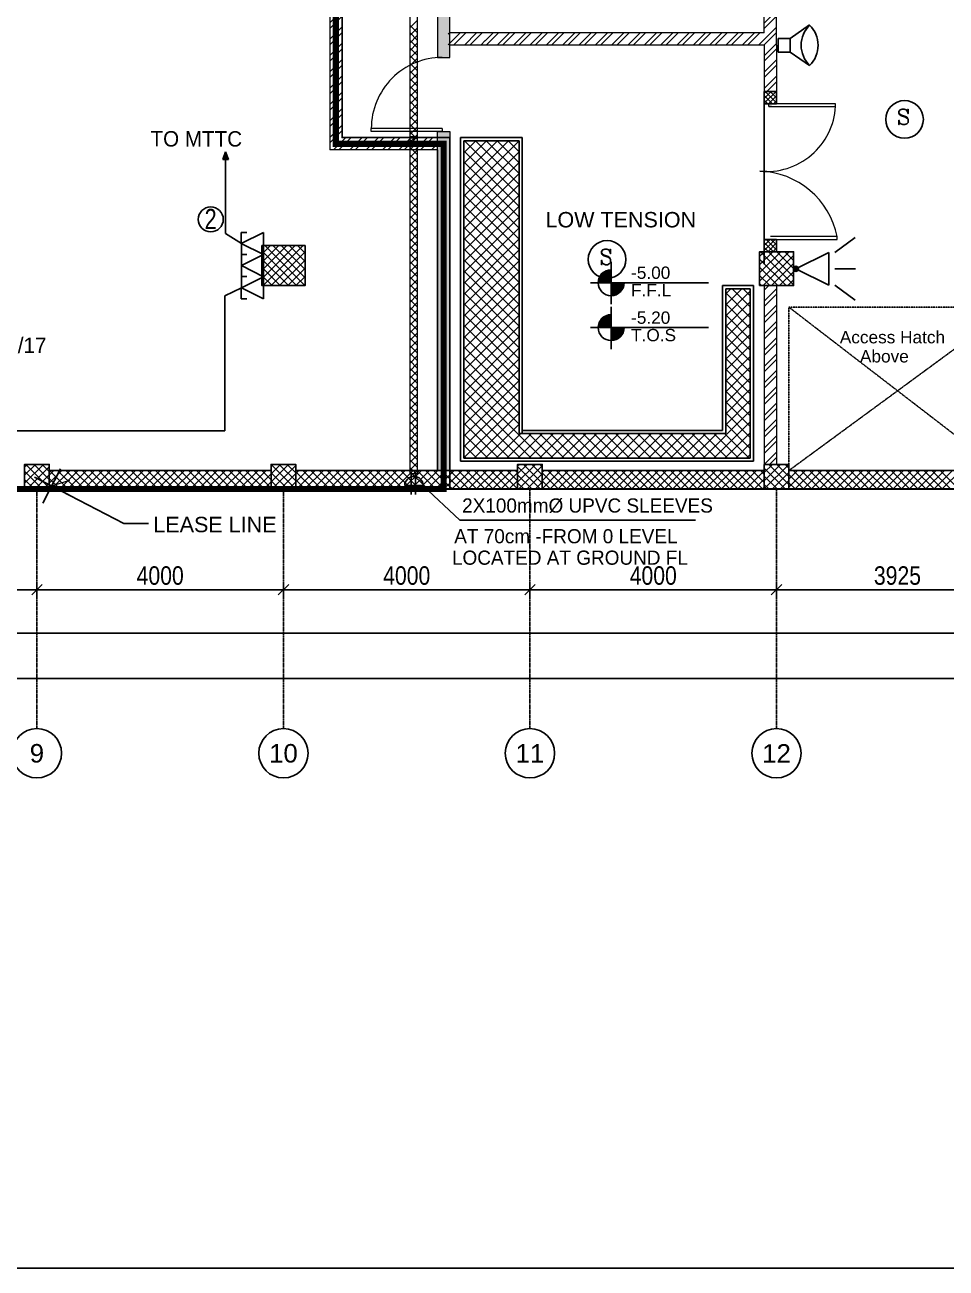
# Model space of a CAD drawing. Header units: inches. Extents: x 1217570 to 1674444, y 326920 to 480291.
# Drawn here: x 1548253 to 1563201, y 326920 to 347090 of the extents above; entities that cross this region are included whole.
import ezdxf
from ezdxf.enums import TextEntityAlignment as Align

# ---------------------------------------------------------------- set-up
doc = ezdxf.new("R2010")
doc.units = ezdxf.units.IN
doc.header["$MEASUREMENT"] = 0
for name, pattern in [('CENTER', [50.8, 31.75, -6.35, 6.35, -6.35]), ('DASHED2', [9.525, 6.35, -3.175]), ('DOT2', [3.175, 0, -3.175]), ('HIDDEN', [9.525, 6.35, -3.175])]:
    doc.linetypes.add(name, pattern=pattern)
for name, color, linetype in [('01- Low voltage', 7, 'Continuous'), ('Axis', 9, 'CENTER'), ('dim-axis', 254, 'Continuous'), ('FA', 31, 'Continuous'), ('FFNEW', 252, 'Continuous'), ('FI-AL', 31, 'Continuous'), ('PAS', 71, 'Continuous'), ('S-COL', 210, 'Continuous'), ('S-WALL', 1, 'Continuous'), ('SHAFT', 7, 'Continuous'), ('TAXT', 3, 'Continuous'), ('TE-TX', 2, 'Continuous'), ('TECIR', 1, 'Continuous'), ('TEL', 211, 'Continuous'), ('TEL-TX', 2, 'Continuous'), ('Telephonw', 23, 'Continuous'), ('TEXT', 181, 'Continuous'), ('TRENCH', 8, 'Continuous'), ('TV', 31, 'Continuous'), ('TV SYSTEM', 4, 'Continuous'), ('wall pod', 7, 'Continuous')]:
    doc.layers.add(name, color=color, linetype=linetype)
for name, color, linetype, lineweight in [('A-Aroom', 3, 'Continuous', 18), ('A-BLOCK', 43, 'Continuous', 13), ('A-DOOR', 10, 'Continuous', 15), ('A-GLASS', 4, 'Continuous', 5), ('A-HATCH CONCRETE', 254, 'Continuous', 5), ('A-LEASING LINE', 7, 'DASHED2', 9), ('wall hatch', 252, 'Continuous', 0)]:
    doc.layers.add(name, color=color, linetype=linetype, lineweight=lineweight)
doc.styles.add('ARIAL', font='ARIALN.TTF')
doc.styles.add('M1', font='multplno.shx', dxfattribs={"height": 0.2})
doc.styles.add('romance', font='romanc.shx')
doc.styles.add('style1', font='arial.ttf')
doc.dimstyles.new('DIM-100', dxfattribs={"dimscale": 150, "dimtxt": 2, "dimasz": 1, "dimexe": 0.75, "dimexo": 1, "dimgap": 0.5, "dimtad": 1, "dimdec": 0, "dimzin": 11, "dimdsep": 46, "dimtxsty": 'ARIAL', "dimblk": 'R', "dimcen": 2.5, "dimdle": 1, "dimclrd": 256, "dimclre": 256, "dimclrt": 256, "dimazin": 0, "dimtfac": 1, "dimtdec": 0, "dimtix": 1, "dimtmove": 2, "dimatfit": 3, "dimldrblk": 'R', "dimtolj": 1, "dimtzin": 3, "dimlwd": -1, "dimlwe": 13, "dimarcsym": 0})
pattern_1 = [(45, (1337614.36, 312749.91), (-132.58252, 132.58252), []), (45, (1337702.74, 312749.91), (-132.58252, 132.58252), [])]
pattern_2 = [(45, (1337614.356, 312749.915), (-39.7747564, 39.7747564), []), (135, (1337614.356, 312749.915), (-39.7747564, -39.7747564), [])]
pattern_3 = [(45, (1337614.36, 312749.915), (-66.29126, 66.29126), []), (135, (1337614.36, 312749.915), (-66.29126, -66.29126), [])]

# ---------------------------------------------------------------- blocks, each defined once
blk = doc.blocks.new('R')
at = {"color": 4, "lineweight": 13}
blk.add_line((-0.707, -0.707), (0.707, 0.707), dxfattribs=at)
for p, q in [((0, -1.05), (0, 1.05)), ((-1.05, 0), (1.05, 0))]:
    blk.add_line(p, q)
blk = doc.blocks.new('*D164')
at = {"layer": 'Defpoints', "color": 0, "transparency": 16777216}
for p in [(1420094, 560045), (1468019, 560121), (1468019, 560045)]:
    blk.add_point(p, dxfattribs=at)
at = {"layer": 'dim-axis', "color": 251, "linetype": 'DOT2', "lineweight": 13, "transparency": 16777216}
for p, q in [((1420094, 560195), (1420094, 560233)), ((1468019, 560195), (1468019, 560233))]:
    blk.add_line(p, q, dxfattribs=at)
at = {"layer": 'dim-axis', "color": 251, "transparency": 16777216}
blk.add_line((1420214, 560121), (1467899, 560121), dxfattribs=at)
at = {"layer": 'dim-axis', "color": 251, "transparency": 16777216, "xscale": 120, "yscale": 120, "zscale": 120, "rotation": 180}
blk.add_blockref('R', (1420094, 560121), dxfattribs=at)
at = {"layer": 'dim-axis', "color": 251, "transparency": 16777216, "xscale": 120, "yscale": 120, "zscale": 120}
blk.add_blockref('R', (1468019, 560121), dxfattribs=at)
at = {"layer": 'dim-axis', "color": 251, "transparency": 16777216, "insert": (1444057, 560349), "char_height": 300, "attachment_point": 5, "style": 'ARIAL'}
blk.add_mtext('\\A1;47925', dxfattribs=at)
blk = doc.blocks.new('*D165')
at = {"layer": 'Defpoints', "color": 0, "transparency": 16777216}
for p in [(1468019, 559385), (1417901, 559309), (1468019, 559309)]:
    blk.add_point(p, dxfattribs=at)
at = {"layer": 'dim-axis', "color": 251, "linetype": 'DOT2', "lineweight": 13, "transparency": 16777216}
for p, q in [((1417901, 559459), (1417901, 559497)), ((1468019, 559459), (1468019, 559497))]:
    blk.add_line(p, q, dxfattribs=at)
at = {"layer": 'dim-axis', "color": 251, "transparency": 16777216}
blk.add_line((1418021, 559385), (1467899, 559385), dxfattribs=at)
at = {"layer": 'dim-axis', "color": 251, "transparency": 16777216, "xscale": 120, "yscale": 120, "zscale": 120, "rotation": 180}
blk.add_blockref('R', (1417901, 559385), dxfattribs=at)
at = {"layer": 'dim-axis', "color": 251, "transparency": 16777216, "xscale": 120, "yscale": 120, "zscale": 120}
blk.add_blockref('R', (1468019, 559385), dxfattribs=at)
at = {"layer": 'dim-axis', "color": 251, "transparency": 16777216, "insert": (1442960, 559613), "char_height": 300, "attachment_point": 5, "style": 'ARIAL'}
blk.add_mtext('\\A1;50118', dxfattribs=at)
blk = doc.blocks.new('*D166')
at = {"layer": 'Defpoints', "color": 0, "transparency": 16777216}
for p in [(1448094, 561773), (1452094, 561773), (1448094, 560825)]:
    blk.add_point(p, dxfattribs=at)
at = {"layer": 'dim-axis', "color": 251, "linetype": 'DOT2', "lineweight": 13, "transparency": 16777216}
for p, q in [((1448094, 561623), (1448094, 560712)), ((1452094, 561623), (1452094, 560712))]:
    blk.add_line(p, q, dxfattribs=at)
at = {"layer": 'dim-axis', "color": 251, "transparency": 16777216}
blk.add_line((1451974, 560825), (1448214, 560825), dxfattribs=at)
at = {"layer": 'dim-axis', "color": 251, "transparency": 16777216, "xscale": 120, "yscale": 120, "zscale": 120, "rotation": 180}
blk.add_blockref('R', (1448094, 560825), dxfattribs=at)
at = {"layer": 'dim-axis', "color": 251, "transparency": 16777216, "xscale": 120, "yscale": 120, "zscale": 120}
blk.add_blockref('R', (1452094, 560825), dxfattribs=at)
at = {"layer": 'dim-axis', "color": 251, "transparency": 16777216, "insert": (1450094, 561053), "char_height": 300, "attachment_point": 5, "style": 'ARIAL'}
blk.add_mtext('\\A1;4000', dxfattribs=at)
blk = doc.blocks.new('*D177')
at = {"layer": 'Defpoints', "color": 0, "transparency": 16777216}
for p in [(1452094, 561773), (1456094, 561773), (1456094, 560825)]:
    blk.add_point(p, dxfattribs=at)
at = {"layer": 'dim-axis', "color": 251, "linetype": 'DOT2', "lineweight": 13, "transparency": 16777216}
for p, q in [((1452094, 561623), (1452094, 560712)), ((1456094, 561623), (1456094, 560712))]:
    blk.add_line(p, q, dxfattribs=at)
at = {"layer": 'dim-axis', "color": 251, "transparency": 16777216}
blk.add_line((1452214, 560825), (1455974, 560825), dxfattribs=at)
at = {"layer": 'dim-axis', "color": 251, "transparency": 16777216, "xscale": 120, "yscale": 120, "zscale": 120, "rotation": 180}
blk.add_blockref('R', (1452094, 560825), dxfattribs=at)
at = {"layer": 'dim-axis', "color": 251, "transparency": 16777216, "xscale": 120, "yscale": 120, "zscale": 120}
blk.add_blockref('R', (1456094, 560825), dxfattribs=at)
at = {"layer": 'dim-axis', "color": 251, "transparency": 16777216, "insert": (1454094, 561053), "char_height": 300, "attachment_point": 5, "style": 'ARIAL'}
blk.add_mtext('\\A1;4000', dxfattribs=at)
blk = doc.blocks.new('*D178')
at = {"layer": 'Defpoints', "color": 0, "transparency": 16777216}
for p in [(1456094, 561773), (1460094, 561773), (1460094, 560825)]:
    blk.add_point(p, dxfattribs=at)
at = {"layer": 'dim-axis', "color": 251, "linetype": 'DOT2', "lineweight": 13, "transparency": 16777216}
for p, q in [((1456094, 561623), (1456094, 560712)), ((1460094, 561623), (1460094, 560712))]:
    blk.add_line(p, q, dxfattribs=at)
at = {"layer": 'dim-axis', "color": 251, "transparency": 16777216}
blk.add_line((1456214, 560825), (1459974, 560825), dxfattribs=at)
at = {"layer": 'dim-axis', "color": 251, "transparency": 16777216, "xscale": 120, "yscale": 120, "zscale": 120, "rotation": 180}
blk.add_blockref('R', (1456094, 560825), dxfattribs=at)
at = {"layer": 'dim-axis', "color": 251, "transparency": 16777216, "xscale": 120, "yscale": 120, "zscale": 120}
blk.add_blockref('R', (1460094, 560825), dxfattribs=at)
at = {"layer": 'dim-axis', "color": 251, "transparency": 16777216, "insert": (1458094, 561053), "char_height": 300, "attachment_point": 5, "style": 'ARIAL'}
blk.add_mtext('\\A1;4000', dxfattribs=at)
blk = doc.blocks.new('*D179')
at = {"layer": 'Defpoints', "color": 0, "transparency": 16777216}
for p in [(1460094, 561773), (1464094, 561773), (1464094, 560825)]:
    blk.add_point(p, dxfattribs=at)
at = {"layer": 'dim-axis', "color": 251, "linetype": 'DOT2', "lineweight": 13, "transparency": 16777216}
for p, q in [((1460094, 561623), (1460094, 560712)), ((1464094, 561623), (1464094, 560712))]:
    blk.add_line(p, q, dxfattribs=at)
at = {"layer": 'dim-axis', "color": 251, "transparency": 16777216}
blk.add_line((1460214, 560825), (1463974, 560825), dxfattribs=at)
at = {"layer": 'dim-axis', "color": 251, "transparency": 16777216, "xscale": 120, "yscale": 120, "zscale": 120, "rotation": 180}
blk.add_blockref('R', (1460094, 560825), dxfattribs=at)
at = {"layer": 'dim-axis', "color": 251, "transparency": 16777216, "xscale": 120, "yscale": 120, "zscale": 120}
blk.add_blockref('R', (1464094, 560825), dxfattribs=at)
at = {"layer": 'dim-axis', "color": 251, "transparency": 16777216, "insert": (1462094, 561053), "char_height": 300, "attachment_point": 5, "style": 'ARIAL'}
blk.add_mtext('\\A1;4000', dxfattribs=at)
blk = doc.blocks.new('*D180')
at = {"layer": 'Defpoints', "color": 0, "transparency": 16777216}
for p in [(1468019, 562459), (1464094, 561773), (1468019, 560825)]:
    blk.add_point(p, dxfattribs=at)
at = {"layer": 'dim-axis', "color": 251, "linetype": 'DOT2', "lineweight": 13, "transparency": 16777216}
for p, q in [((1468019, 562309), (1468019, 560712)), ((1464094, 561623), (1464094, 560712))]:
    blk.add_line(p, q, dxfattribs=at)
at = {"layer": 'dim-axis', "color": 251, "transparency": 16777216}
blk.add_line((1464214, 560825), (1467899, 560825), dxfattribs=at)
at = {"layer": 'dim-axis', "color": 251, "transparency": 16777216, "xscale": 120, "yscale": 120, "zscale": 120, "rotation": 180}
blk.add_blockref('R', (1464094, 560825), dxfattribs=at)
at = {"layer": 'dim-axis', "color": 251, "transparency": 16777216, "xscale": 120, "yscale": 120, "zscale": 120}
blk.add_blockref('R', (1468019, 560825), dxfattribs=at)
at = {"layer": 'dim-axis', "color": 251, "transparency": 16777216, "insert": (1466056, 561053), "char_height": 300, "attachment_point": 5, "style": 'ARIAL'}
blk.add_mtext('\\A1;3925', dxfattribs=at)
blk = doc.blocks.new('SDGTFHHD')
at = {"layer": 'A-HATCH CONCRETE'}
h = blk.add_hatch(dxfattribs=at)
h.set_pattern_fill('ANSI37,_O', color=254, scale=450)
h.set_pattern_definition(pattern_2)
h.paths.add_polyline_path([(1391007, 727687), (1390807, 727687), (1390807, 727487), (1391007, 727487)])
h = blk.add_hatch(dxfattribs=at)
h.set_pattern_fill('ANSI37,_O', color=254, scale=450)
h.set_pattern_definition(pattern_2)
h.paths.add_polyline_path([(1391007, 725287), (1390807, 725287), (1390807, 725087), (1391007, 725087)])
h = blk.add_hatch(dxfattribs=at)
h.set_pattern_fill('ANSI37', color=254, scale=750)
h.set_pattern_definition(pattern_3)
h.paths.add_polyline_path([(1390733, 724537), (1391283, 724537), (1391283, 725087), (1390733, 725087)])
h = blk.add_hatch(dxfattribs=at)
h.set_pattern_fill('ANSI37', color=254, scale=750)
h.set_pattern_definition([(45, (1337613.73, 312749.915), (-66.29126, 66.29126), []), (135, (1337613.73, 312749.915), (-66.29126, -66.29126), [])])
h.paths.add_polyline_path([(1386807, 721237), (1387207, 721237), (1387207, 721637), (1386807, 721637)])
h = blk.add_hatch(dxfattribs=at)
h.set_pattern_fill('ANSI37', color=254, scale=750)
h.set_pattern_definition(pattern_3)
h.paths.add_polyline_path([(1390808, 721237), (1391208, 721237), (1391208, 721637), (1390808, 721637)])
at = {"layer": 'TEXT', "ltscale": 0.5}
h = blk.add_hatch(dxfattribs=at)
h.set_pattern_fill('ANSI31', color=254, scale=0.8)
h.set_pattern_definition([(45, (306331.02672, 135009.3709), (-0.070710678119, 0.070710678119), [])])
h.paths.add_polyline_path([(1388323, 724793, 0.414214), (1388113, 724583), (1388323, 724583)])
h.paths.add_polyline_path([(1388533, 724583), (1388323, 724583), (1388323, 724373, 0.414214)])
h = blk.add_hatch(dxfattribs=at)
h.set_pattern_fill('ANSI31', color=254, scale=0.8)
h.set_pattern_definition([(45, (306331.02672, 134280.9709), (-0.070710678119, 0.070710678119), [])])
h.paths.add_polyline_path([(1388323, 724065, 0.414214), (1388113, 723855), (1388323, 723855)])
h.paths.add_polyline_path([(1388533, 723855), (1388323, 723855), (1388323, 723645, 0.414214)])
at = {"layer": 'TRENCH'}
h = blk.add_hatch(dxfattribs=at)
h.set_pattern_fill('ANSI37', color=254, scale=1000)
h.set_pattern_definition([(45, (827864.47, 316834.77), (-88.388348, 88.388348), []), (135, (827864.47, 316834.77), (-88.388348, -88.388348), [])])
h.paths.add_polyline_path([(1390582, 724487), (1390582, 721737), (1385932, 721737), (1385932, 726887), (1386832, 726887), (1386832, 722137), (1390182, 722137), (1390182, 724487)])
at = {"layer": 'wall hatch', "ltscale": 500}
h = blk.add_hatch(dxfattribs=at)
h.set_pattern_fill('ANSI35', color=254, scale=500)
h.set_pattern_definition([(45, (1389662.71, 739214.03), (-88.3883, 88.3883), []), (45, (1389751.1, 739214.03), (-88.3883, 88.3883), [156.25, -31.25, 0, -31.25])])
edge = h.paths.add_edge_path(flags=17)
edge.add_line((1391295, 749705), (1391097, 749734))
edge.add_line((1391097, 749734), (1389985, 741945))
edge.add_line((1389985, 741945), (1390199, 741915))
edge.add_line((1390199, 741915), (1391295, 749705))
edge.add_line((1391295, 749705), (1391097, 749734))
h.paths.add_polyline_path([(1391295, 749705), (1391097, 749734), (1389985, 741945), (1390199, 741915)], flags=17)
h.paths.add_polyline_path([(1389471, 738396), (1389499, 738594), (1385507, 739164), (1385507, 739003), (1385507, 738966), (1385507, 728237), (1385707, 728237), (1385707, 738933)])
h.paths.add_polyline_path([(1389789, 739210), (1389591, 739238), (1389555, 738990), (1389753, 738962)])
h.paths.add_polyline_path([(1385507, 726937), (1385707, 726940), (1385707, 727037), (1385507, 727037)])
h = blk.add_hatch(dxfattribs=at)
h.set_pattern_fill('ANSI32', color=254, scale=500)
h.set_pattern_definition(pattern_1)
edge = h.paths.add_edge_path()
edge.add_line((1391007, 728937), (1390807, 728937))
edge.add_line((1390807, 728937), (1390807, 728637))
edge.add_line((1390807, 728637), (1386283, 728637))
edge.add_arc((1385908, 728581), 379, -22.3179, 8.5397, ccw=False)
edge.add_line((1386259, 728437), (1390807, 728437))
edge.add_line((1390807, 728437), (1390807, 727687))
edge.add_line((1390807, 727687), (1391007, 727687))
edge.add_line((1391007, 727687), (1391007, 728937))
h = blk.add_hatch(dxfattribs=at)
h.set_pattern_fill('ANSI32', color=254, scale=500)
h.set_pattern_definition(pattern_1)
h.paths.add_polyline_path([(1386283, 728637), (1385682, 728637), (1385682, 728437), (1386259, 728437, 0.135461)])
h = blk.add_hatch(dxfattribs=at)
h.set_pattern_fill('ANSI32', color=254, scale=500)
h.set_pattern_definition(pattern_1)
h.paths.add_polyline_path([(1390807, 721637), (1391007, 721629), (1391007, 724529), (1390807, 724537)])
at = {"color": 254, "linetype": 'Continuous', "ltscale": 100}
blk.add_lwpolyline([(1385707, 721237), (1385707, 726940), (1385507, 726937), (1383958, 726937), (1383958, 732937), (1380097, 732937), (1380097, 739738), (1381100, 739591), (1381134, 739788), (1381678, 743600), (1382721, 750905), (1382763, 751202), (1347098, 756262), (1346331, 744553), (1368108, 741445), (1368106, 734887), (1367208, 734887), (1367208, 734687), (1367208, 731437), (1359158, 731437), (1359158, 731237), (1359158, 721237), (1385707, 721237)], dxfattribs=at)
at = {"layer": 'A-BLOCK', "color": 254, "ltscale": 100}
for p, q in [((1383958, 732437), (1383958, 726937)), ((1390807, 728637), (1390807, 729137)), ((1391007, 728437), (1391007, 729137)), ((1390807, 728637), (1385707, 728637)), ((1390807, 728437), (1385707, 728437)), ((1390807, 728437), (1390807, 727487)), ((1391007, 728437), (1391007, 727487)), ((1391007, 727487), (1390807, 727487)), ((1385507, 726937), (1383958, 726937)), ((1385707, 727037), (1385707, 721537)), ((1390807, 724537), (1390807, 721637)), ((1391007, 724537), (1391007, 721637))]:
    blk.add_line(p, q, dxfattribs=at)
for points in [[(1385507, 739164), (1385507, 728237), (1385707, 728237), (1385707, 738933), (1389472, 738396)], [(1385507, 726937), (1385507, 727037), (1385707, 727037), (1385707, 721537)]]:
    blk.add_lwpolyline(points, dxfattribs=at)
at = {"layer": 'A-DOOR', "color": 254}
for p, q in [((1390883, 727443), (1390883, 727487)), ((1384432, 727037), (1384432, 727087)), ((1385582, 727087), (1384432, 727087)), ((1385582, 727037), (1384432, 727037)), ((1385582, 727087), (1385582, 727037))]:
    blk.add_line(p, q, dxfattribs=at)
for points in [[(1390927, 727443), (1390883, 727443), (1391965, 727443), (1391965, 727487), (1390883, 727487)], [(1390952, 725287), (1390908, 725287), (1391990, 725287), (1391990, 725331), (1390908, 725331)]]:
    blk.add_lwpolyline(points, dxfattribs=at)
for centre, radius, start, end in [((1385582, 727087), 1150, 89.9978, 180), ((1390845, 727511), 1123, 264.3201, 356.5355), ((1390696, 725075), 1319, 11.1853, 88.3625)]:
    blk.add_arc(centre, radius, start, end, dxfattribs=at)
at = {"layer": 'A-HATCH CONCRETE', "color": 254, "linetype": 'Continuous'}
for p, q in [((1385707, 721467), (1385777, 721537)), ((1385707, 721335), (1385909, 721537)), ((1386007, 721237), (1385707, 721537)), ((1385742, 721237), (1386042, 721537)), ((1386139, 721237), (1385839, 721537)), ((1385875, 721237), (1386175, 721537)), ((1386272, 721237), (1385972, 721537)), ((1386007, 721237), (1386307, 721537)), ((1386404, 721237), (1386104, 721537)), ((1386140, 721237), (1386440, 721537)), ((1386537, 721237), (1386237, 721537)), ((1386272, 721237), (1386572, 721537)), ((1386670, 721237), (1386370, 721537)), ((1386405, 721237), (1386705, 721537)), ((1386802, 721237), (1386502, 721537)), ((1386538, 721237), (1386808, 721507)), ((1386808, 721364), (1386635, 721537)), ((1386808, 721496), (1386767, 721537)), ((1387208, 721509), (1387235, 721537)), ((1387208, 721377), (1387368, 721537)), ((1387208, 721244), (1387500, 721537)), ((1387465, 721237), (1387208, 721494)), ((1387598, 721237), (1387298, 721537)), ((1387333, 721237), (1387633, 721537)), ((1387730, 721237), (1387430, 721537)), ((1387466, 721237), (1387766, 721537)), ((1387863, 721237), (1387563, 721537)), ((1387598, 721237), (1387898, 721537)), ((1387995, 721237), (1387695, 721537)), ((1387731, 721237), (1388031, 721537)), ((1388128, 721237), (1387828, 721537)), ((1387863, 721237), (1388163, 721537)), ((1388261, 721237), (1387961, 721537)), ((1387996, 721237), (1388296, 721537)), ((1388393, 721237), (1388093, 721537)), ((1388129, 721237), (1388429, 721537)), ((1388526, 721237), (1388226, 721537)), ((1388261, 721237), (1388561, 721537)), ((1388658, 721237), (1388358, 721537)), ((1388394, 721237), (1388694, 721537)), ((1388791, 721237), (1388491, 721537)), ((1388526, 721237), (1388826, 721537)), ((1388924, 721237), (1388624, 721537)), ((1388659, 721237), (1388959, 721537)), ((1389056, 721237), (1388756, 721537)), ((1388791, 721237), (1389091, 721537)), ((1389189, 721237), (1388889, 721537)), ((1388924, 721237), (1389224, 721537)), ((1389321, 721237), (1389021, 721537)), ((1389057, 721237), (1389357, 721537)), ((1389454, 721237), (1389154, 721537)), ((1389189, 721237), (1389489, 721537)), ((1389586, 721237), (1389286, 721537)), ((1389322, 721237), (1389622, 721537)), ((1389719, 721237), (1389419, 721537)), ((1389454, 721237), (1389754, 721537)), ((1389852, 721237), (1389552, 721537)), ((1389587, 721237), (1389887, 721537)), ((1389984, 721237), (1389684, 721537)), ((1389720, 721237), (1390020, 721537)), ((1390117, 721237), (1389817, 721537)), ((1389852, 721237), (1390152, 721537)), ((1390249, 721237), (1389949, 721537)), ((1389985, 721237), (1390285, 721537)), ((1390382, 721237), (1390082, 721537)), ((1390117, 721237), (1390417, 721537)), ((1390515, 721237), (1390215, 721537)), ((1390250, 721237), (1390550, 721537)), ((1390647, 721237), (1390347, 721537)), ((1390382, 721237), (1390682, 721537)), ((1390780, 721237), (1390480, 721537)), ((1390515, 721237), (1390808, 721530)), ((1390808, 721341), (1390612, 721537)), ((1390808, 721474), (1390745, 721537)), ((1391208, 721532), (1391213, 721537)), ((1391208, 721399), (1391345, 721537)), ((1391208, 721267), (1391478, 721537)), ((1391575, 721237), (1391275, 721537)), ((1391311, 721237), (1391611, 721537)), ((1391708, 721237), (1391408, 721537)), ((1391443, 721237), (1391743, 721537)), ((1391840, 721237), (1391540, 721537)), ((1391576, 721237), (1391876, 721537)), ((1391973, 721237), (1391673, 721537)), ((1391708, 721237), (1392008, 721537)), ((1392106, 721237), (1391806, 721537)), ((1391841, 721237), (1392141, 721537)), ((1392238, 721237), (1391938, 721537)), ((1391973, 721237), (1392273, 721537)), ((1392371, 721237), (1392071, 721537)), ((1392106, 721237), (1392406, 721537)), ((1392503, 721237), (1392203, 721537)), ((1392239, 721237), (1392539, 721537)), ((1392636, 721237), (1392336, 721537)), ((1392371, 721237), (1392671, 721537)), ((1392768, 721237), (1392468, 721537)), ((1392504, 721237), (1392804, 721537)), ((1392901, 721237), (1392601, 721537)), ((1392636, 721237), (1392936, 721537)), ((1393034, 721237), (1392734, 721537)), ((1392769, 721237), (1393069, 721537)), ((1393166, 721237), (1392866, 721537)), ((1392902, 721237), (1393202, 721537)), ((1393299, 721237), (1392999, 721537)), ((1393034, 721237), (1393334, 721537)), ((1393431, 721237), (1393131, 721537)), ((1393167, 721237), (1393467, 721537)), ((1393564, 721237), (1393264, 721537)), ((1393299, 721237), (1393599, 721537)), ((1393696, 721237), (1393396, 721537)), ((1393432, 721237), (1393732, 721537)), ((1393829, 721237), (1393529, 721537)), ((1393564, 721237), (1393864, 721537)), ((1393962, 721237), (1393662, 721537)), ((1393697, 721237), (1393997, 721537)), ((1385874, 721237), (1385707, 721404)), ((1386670, 721237), (1386808, 721375)), ((1387333, 721237), (1387208, 721362)), ((1390648, 721237), (1390808, 721397)), ((1391443, 721237), (1391208, 721472)), ((1391310, 721237), (1391208, 721339)), ((1385742, 721237), (1385707, 721271)), ((1386803, 721237), (1386808, 721242)), ((1390780, 721237), (1390808, 721265))]:
    blk.add_line(p, q, dxfattribs=at)
at = {"layer": 'S-COL', "color": 254}
for points in [[(1391007, 727687), (1390807, 727687), (1390807, 727487), (1391007, 727487)], [(1391007, 725287), (1390807, 725287), (1390807, 725087), (1391007, 725087)]]:
    blk.add_lwpolyline(points, close=True, dxfattribs=at)
at = {"layer": 'S-COL', "color": 254, "linetype": 'ByBlock'}
for points in [[(1390733, 724537), (1391283, 724537), (1391283, 725087), (1390733, 725087)], [(1386807, 721237), (1387207, 721237), (1387207, 721637), (1386807, 721637)], [(1390808, 721237), (1391208, 721237), (1391208, 721637), (1390808, 721637)]]:
    blk.add_lwpolyline(points, close=True, dxfattribs=at)
at = {"layer": 'S-WALL', "color": 254}
for points in [[(1347098, 756262), (1347098, 756262), (1344803, 721237), (1394933, 721237), (1396724, 749180), (1382759, 751173)], [(1391208, 721537), (1394651, 721537), (1394844, 724537)], [(1385707, 721537), (1386808, 721537)], [(1387208, 721537), (1390808, 721537)]]:
    blk.add_lwpolyline(points, dxfattribs=at)
at = {"layer": 'SHAFT', "color": 254, "linetype": 'HIDDEN', "ltscale": 0.5}
for p, q in [((1394821, 724187), (1391208, 721537)), ((1391208, 724187), (1394651, 721537))]:
    blk.add_line(p, q, dxfattribs=at)
blk.add_lwpolyline([(1394821, 724187), (1394651, 721537), (1391208, 721537), (1391208, 724187)], close=True, dxfattribs=at)
at = {"layer": 'TEXT', "color": 254, "ltscale": 0.5}
for p, q in [((1388323, 724920), (1388323, 724233)), ((1387989, 724583), (1389906, 724583)), ((1388323, 724192), (1388323, 723504)), ((1387989, 723855), (1389906, 723855))]:
    blk.add_line(p, q, dxfattribs=at)
for centre in [(1388323, 724583), (1388323, 723855)]:
    blk.add_arc(centre, 210, 90, 0, dxfattribs=at)
at = {"layer": 'TRENCH', "color": 254}
for p, q in [((1390807, 727487), (1390807, 724885)), ((1385882, 721687), (1385882, 726937)), ((1386882, 726937), (1385882, 726937)), ((1386882, 722137), (1386882, 726937)), ((1385932, 721737), (1385932, 726887)), ((1385932, 721737), (1385932, 726887)), ((1386832, 726887), (1385932, 726887)), ((1386832, 722137), (1386832, 726887)), ((1390132, 724537), (1390132, 722187)), ((1390632, 724537), (1390132, 724537)), ((1390632, 724537), (1390632, 721687)), ((1390182, 724487), (1390182, 722137)), ((1390582, 724487), (1390182, 724487)), ((1390582, 724487), (1390582, 721737)), ((1390182, 722137), (1386832, 722137)), ((1390182, 722137), (1386832, 722137)), ((1390132, 722187), (1386882, 722187)), ((1390132, 722187), (1386882, 722187)), ((1390582, 721737), (1385932, 721737)), ((1390582, 721737), (1385932, 721737)), ((1390632, 721687), (1385882, 721687)), ((1390632, 721687), (1385882, 721687))]:
    blk.add_line(p, q, dxfattribs=at)
at = {"layer": 'TRENCH', "color": 254, "ltscale": 100}
for p, q in [((1385882, 721687), (1385882, 726937)), ((1385882, 726937), (1386882, 726937)), ((1386882, 722187), (1386882, 726937)), ((1385932, 726887), (1386832, 726887)), ((1386832, 722137), (1386832, 726887))]:
    blk.add_line(p, q, dxfattribs=at)
at = {"layer": 'TAXT', "color": 254, "ltscale": 100, "style": 'style1'}
for s, p in [('Access Hatch', (1392034, 723600)), ('Above', (1392361, 723290))]:
    blk.add_text(s, height=200, dxfattribs=at).set_placement(p)
at = {"layer": 'TEXT', "color": 254, "ltscale": 0.5, "style": 'style1'}
for s, p in [('-5.00', (1388647, 724646)), ('F.F.L', (1388647, 724363)), ('-5.20', (1388647, 723917)), ('T.O.S', (1388647, 723634))]:
    blk.add_text(s, height=200, dxfattribs=at).set_placement(p)
at = {"layer": 'TEXT', "color": 254, "ltscale": 0.5, "insert": (1387258, 725731), "char_height": 250, "width": 4139.91, "attachment_point": 1, "style": 'style1'}
blk.add_mtext('LOW TENSION ', dxfattribs=at)
blk = doc.blocks.new('SEDRGFE')
at = {"layer": 'A-HATCH CONCRETE'}
h = blk.add_hatch(dxfattribs=at)
h.set_pattern_fill('ANSI37', color=250, scale=750)
h.set_pattern_definition([(45, (1341716.94, 266100.535), (-66.29126, 66.29126), []), (135, (1341716.94, 266100.535), (-66.29126, -66.29126), [])])
h.paths.add_polyline_path([(1386760, 678538), (1386760, 677888), (1387460, 677888), (1387460, 678538)])
h = blk.add_hatch(dxfattribs=at)
h.set_pattern_fill('ANSI37', color=250, scale=750)
h.set_pattern_definition([(45, (1341716.31, 266100.535), (-66.29126, 66.29126), []), (135, (1341716.31, 266100.535), (-66.29126, -66.29126), [])])
h.paths.add_polyline_path([(1382910, 674588), (1383310, 674588), (1383310, 674988), (1382910, 674988)])
h = blk.add_hatch(dxfattribs=at)
h.set_pattern_fill('ANSI37', color=250, scale=750)
h.set_pattern_definition([(45, (1341716.31, 266100.535), (-66.29126, 66.29126), []), (135, (1341716.31, 266100.535), (-66.29126, -66.29126), [])])
h.paths.add_polyline_path([(1386910, 674588), (1387310, 674588), (1387310, 674988), (1386910, 674988)])
at = {"layer": 'wall hatch', "ltscale": 500}
h = blk.add_hatch(dxfattribs=at)
h.set_pattern_fill('ANSI35', color=250, scale=500)
h.set_pattern_definition([(45, (1393765.3, 692564.65), (-88.38835, 88.38835), []), (45, (1393853.68, 692564.65), (-88.38835, 88.38835), [156.25, -31.25, 0, -31.25])])
edge = h.paths.add_edge_path(flags=17)
edge.add_line((1395397, 703056), (1395199, 703084))
edge.add_line((1395199, 703084), (1394088, 695296))
edge.add_line((1394088, 695296), (1394301, 695265))
edge.add_line((1394301, 695265), (1395397, 703056))
edge.add_line((1395397, 703056), (1395199, 703084))
h.paths.add_polyline_path([(1395397, 703056), (1395199, 703084), (1394088, 695296), (1394301, 695265)], flags=17)
h.paths.add_polyline_path([(1389810, 680290), (1389610, 680288), (1389610, 674888), (1389810, 674888)])
h = blk.add_hatch(dxfattribs=at)
h.set_pattern_fill('ANSI32', color=250, scale=500)
h.set_pattern_definition([(45, (1341716.94, 266100.54), (-132.58252, 132.58252), []), (45, (1341805.33, 266100.54), (-132.58252, 132.58252), [])])
h.paths.add_polyline_path([(1388060, 681938), (1387860, 681938), (1387860, 680088), (1389610, 680089), (1389610, 680289), (1388060, 680288)])
h.paths.add_polyline_path([(1388060, 683430), (1387860, 683430), (1387860, 681938), (1388060, 681938)])
h.paths.add_polyline_path([(1388060, 685788), (1387860, 685788), (1387860, 683430), (1388060, 683430)])
at = {"color": 250, "linetype": 'Continuous', "ltscale": 100}
blk.add_lwpolyline([(1389810, 674588), (1389810, 680290), (1389610, 680288), (1388060, 680288), (1388060, 686288), (1384200, 686288), (1384200, 693089), (1385203, 692942), (1385236, 693139), (1385780, 696950), (1386823, 704256), (1386865, 704553), (1351200, 709613), (1350434, 697904), (1372211, 694796), (1372209, 688237), (1371310, 688237), (1371310, 688038), (1371310, 684788), (1363260, 684788), (1363260, 684588), (1363260, 674588), (1389810, 674588)], dxfattribs=at)
at = {"layer": 'A-BLOCK', "color": 250, "ltscale": 100}
for p, q in [((1387860, 685788), (1387860, 680088)), ((1388060, 685788), (1388060, 680288)), ((1389610, 680288), (1388060, 680288)), ((1389810, 680290), (1389810, 674888)), ((1389610, 680088), (1387860, 680088)), ((1389610, 680088), (1389610, 674888))]:
    blk.add_line(p, q, dxfattribs=at)
for points in [[(1389610, 674888), (1389610, 680288)], [(1389810, 680290), (1389810, 674888)]]:
    blk.add_lwpolyline(points, dxfattribs=at)
at = {"layer": 'A-HATCH CONCRETE', "color": 250, "linetype": 'Continuous'}
for p, q in [((1383310, 674815), (1383383, 674888)), ((1383310, 674682), (1383516, 674888)), ((1383480, 674588), (1383310, 674757)), ((1383613, 674588), (1383313, 674888)), ((1383348, 674588), (1383648, 674888)), ((1383745, 674588), (1383445, 674888)), ((1383481, 674588), (1383781, 674888)), ((1383878, 674588), (1383578, 674888)), ((1383613, 674588), (1383913, 674888)), ((1384010, 674588), (1383710, 674888)), ((1383746, 674588), (1384046, 674888)), ((1384143, 674588), (1383843, 674888)), ((1383878, 674588), (1384178, 674888)), ((1384276, 674588), (1383976, 674888)), ((1384011, 674588), (1384311, 674888)), ((1384408, 674588), (1384108, 674888)), ((1384144, 674588), (1384444, 674888)), ((1384541, 674588), (1384241, 674888)), ((1384276, 674588), (1384576, 674888)), ((1384673, 674588), (1384373, 674888)), ((1384409, 674588), (1384709, 674888)), ((1384806, 674588), (1384506, 674888)), ((1384541, 674588), (1384841, 674888)), ((1384939, 674588), (1384639, 674888)), ((1384674, 674588), (1384974, 674888)), ((1385071, 674588), (1384771, 674888)), ((1384807, 674588), (1385107, 674888)), ((1385204, 674588), (1384904, 674888)), ((1384939, 674588), (1385239, 674888)), ((1385336, 674588), (1385036, 674888)), ((1385072, 674588), (1385372, 674888)), ((1385469, 674588), (1385169, 674888)), ((1385204, 674588), (1385504, 674888)), ((1385601, 674588), (1385301, 674888)), ((1385337, 674588), (1385637, 674888)), ((1385734, 674588), (1385434, 674888)), ((1385469, 674588), (1385769, 674888)), ((1385867, 674588), (1385567, 674888)), ((1385602, 674588), (1385902, 674888)), ((1385999, 674588), (1385699, 674888)), ((1385735, 674588), (1386035, 674888)), ((1386132, 674588), (1385832, 674888)), ((1385867, 674588), (1386167, 674888)), ((1386264, 674588), (1385964, 674888)), ((1386000, 674588), (1386300, 674888)), ((1386397, 674588), (1386097, 674888)), ((1386132, 674588), (1386432, 674888)), ((1386530, 674588), (1386230, 674888)), ((1386265, 674588), (1386565, 674888)), ((1386662, 674588), (1386362, 674888)), ((1386398, 674588), (1386698, 674888)), ((1386795, 674588), (1386495, 674888)), ((1386530, 674588), (1386830, 674888)), ((1386910, 674604), (1386627, 674888)), ((1386663, 674588), (1386910, 674835)), ((1386910, 674737), (1386760, 674888)), ((1386795, 674588), (1386910, 674703)), ((1386910, 674870), (1386892, 674888)), ((1387310, 674838), (1387360, 674888)), ((1387310, 674705), (1387493, 674888)), ((1387590, 674588), (1387310, 674867)), ((1387458, 674588), (1387310, 674735)), ((1387326, 674588), (1387626, 674888)), ((1387723, 674588), (1387423, 674888)), ((1387458, 674588), (1387758, 674888)), ((1387855, 674588), (1387555, 674888)), ((1387591, 674588), (1387891, 674888)), ((1387988, 674588), (1387688, 674888)), ((1387723, 674588), (1388023, 674888)), ((1388121, 674588), (1387821, 674888)), ((1387856, 674588), (1388156, 674888)), ((1388253, 674588), (1387953, 674888)), ((1387989, 674588), (1388289, 674888)), ((1388386, 674588), (1388086, 674888)), ((1388121, 674588), (1388421, 674888)), ((1388518, 674588), (1388218, 674888)), ((1388254, 674588), (1388554, 674888)), ((1388651, 674588), (1388351, 674888)), ((1388386, 674588), (1388686, 674888)), ((1388783, 674588), (1388483, 674888)), ((1388519, 674588), (1388819, 674888)), ((1388916, 674588), (1388616, 674888)), ((1388651, 674588), (1388951, 674888)), ((1389049, 674588), (1388749, 674888)), ((1388784, 674588), (1389084, 674888)), ((1389181, 674588), (1388881, 674888)), ((1388917, 674588), (1389217, 674888)), ((1389314, 674588), (1389014, 674888)), ((1389049, 674588), (1389349, 674888)), ((1389446, 674588), (1389146, 674888)), ((1389182, 674588), (1389482, 674888)), ((1389579, 674588), (1389279, 674888)), ((1389314, 674588), (1389614, 674888)), ((1389712, 674588), (1389412, 674888)), ((1389447, 674588), (1389747, 674888)), ((1389810, 674622), (1389544, 674888)), ((1389580, 674588), (1389810, 674818)), ((1389810, 674754), (1389677, 674888)), ((1389810, 674887), (1389809, 674888)), ((1383348, 674588), (1383310, 674625)), ((1387325, 674588), (1387310, 674602)), ((1389712, 674588), (1389810, 674685))]:
    blk.add_line(p, q, dxfattribs=at)
at = {"layer": 'S-COL', "color": 250}
for points in [[(1386760, 678538), (1386760, 677888), (1387460, 677888), (1387460, 678538)], [(1382910, 674588), (1383310, 674588), (1383310, 674988), (1382910, 674988)], [(1386910, 674588), (1387310, 674588), (1387310, 674988), (1386910, 674988)]]:
    blk.add_lwpolyline(points, close=True, dxfattribs=at)
at = {"layer": 'S-WALL', "color": 250}
for points in [[(1383310, 674888), (1386910, 674888)], [(1387310, 674888), (1389810, 674888)], [(1363260, 674588), (1389810, 674588)]]:
    blk.add_lwpolyline(points, dxfattribs=at)
blk = doc.blocks.new('A$C7D3F12E1')
at = {"layer": 'TV', "color": 2, "style": 'M1'}
blk.add_text('TO SWITCHER-G-16/17', height=250, dxfattribs=at).set_placement((24844, -1093))
blk = doc.blocks.new('ARROW')
at = {"layer": 'TECIR'}
blk.add_hatch(color=256, dxfattribs=at).paths.add_polyline_path([(123, 0), (0, 46), (0, -46)])
for p, q in [((123, 0), (0, 46)), ((0, 46), (0, -46)), ((123, 0), (0, -46))]:
    blk.add_line(p, q, dxfattribs=at)
blk = doc.blocks.new('TEL')
at = {"layer": 'TEL'}
for p, q in [((2191, 13788), (2551, 13610)), ((2191, 13788), (2193, 13430)), ((2550, 13790), (2460, 13789)), ((2550, 13790), (2551, 13431)), ((2193, 13430), (2551, 13610)), ((2193, 13430), (2552, 13252)), ((2193, 13430), (2195, 13071)), ((2551, 13431), (2462, 13431)), ((2551, 13431), (2462, 13431)), ((2551, 13431), (2553, 13073)), ((2195, 13071), (2552, 13252)), ((2195, 13071), (2554, 12894)), ((2195, 13071), (2196, 12713)), ((2553, 13073), (2463, 13073)), ((2553, 13073), (2463, 13073)), ((2553, 13073), (2555, 12715)), ((2196, 12713), (2554, 12894)), ((2555, 12715), (2465, 12714))]:
    blk.add_line(p, q, dxfattribs=at)
blk = doc.blocks.new('A$C18244DA6')
at = {"layer": 'A-Aroom', "color": 252}
for p, q in [((34400, 14466), (34400, 2420)), ((34520, 14447), (34520, 2420)), ((34400, 2420), (34520, 2420)), ((34400, 2400), (34520, 2400)), ((34400, 2400), (34400, -3050)), ((34520, 2400), (34520, -3050))]:
    blk.add_line(p, q, dxfattribs=at)
at = {"layer": 'A-Aroom', "color": 252, "linetype": 'Continuous'}
for p, q in [((34400, 4183), (34520, 4303)), ((34520, 4108), (34400, 4228)), ((34400, 4060), (34520, 4180)), ((34520, 3985), (34400, 4105)), ((34400, 3936), (34520, 4056)), ((34520, 3861), (34400, 3981)), ((34400, 3812), (34520, 3932)), ((34520, 3737), (34400, 3857)), ((34400, 3688), (34520, 3808)), ((34520, 3613), (34400, 3733)), ((34400, 3565), (34520, 3685)), ((34520, 3490), (34400, 3610)), ((34400, 3441), (34520, 3561)), ((34520, 3366), (34400, 3486)), ((34400, 3317), (34520, 3437)), ((34520, 3242), (34400, 3362)), ((34400, 3193), (34520, 3313)), ((34520, 3118), (34400, 3238)), ((34400, 3070), (34520, 3190)), ((34520, 2995), (34400, 3115)), ((34400, 2946), (34520, 3066)), ((34520, 2871), (34400, 2991)), ((34400, 2822), (34520, 2942)), ((34520, 2747), (34400, 2867)), ((34400, 2699), (34520, 2819)), ((34520, 2623), (34400, 2743)), ((34400, 2575), (34520, 2695)), ((34520, 2500), (34400, 2620)), ((34400, 2451), (34520, 2571)), ((34476, 2420), (34400, 2496)), ((34493, 2420), (34520, 2447)), ((34400, 2327), (34473, 2400)), ((34520, 2376), (34496, 2400))]:
    blk.add_line(p, q, dxfattribs=at)
at = {"layer": 'A-Aroom', "linetype": 'Continuous'}
for p, q in [((34520, 2252), (34400, 2372)), ((34400, 2204), (34520, 2324)), ((34520, 2128), (34400, 2248)), ((34400, 2080), (34520, 2200)), ((34520, 2005), (34400, 2125)), ((34400, 1956), (34520, 2076)), ((34520, 1881), (34400, 2001)), ((34400, 1832), (34520, 1952)), ((34520, 1757), (34400, 1877)), ((34400, 1709), (34520, 1829)), ((34520, 1633), (34400, 1753)), ((34400, 1585), (34520, 1705)), ((34520, 1510), (34400, 1630)), ((34400, 1461), (34520, 1581)), ((34520, 1386), (34400, 1506)), ((34400, 1337), (34520, 1457)), ((34520, 1262), (34400, 1382)), ((34400, 1214), (34520, 1334)), ((34520, 1138), (34400, 1258)), ((34400, 1090), (34520, 1210)), ((34520, 1015), (34400, 1135)), ((34400, 966), (34520, 1086)), ((34520, 891), (34400, 1011)), ((34400, 842), (34520, 962)), ((34520, 767), (34400, 887)), ((34400, 719), (34520, 839)), ((34520, 644), (34400, 764)), ((34400, 595), (34520, 715)), ((34520, 520), (34400, 640)), ((34400, 471), (34520, 591)), ((34520, 396), (34400, 516)), ((34400, 347), (34520, 467)), ((34520, 272), (34400, 392)), ((34400, 224), (34520, 344)), ((34520, 149), (34400, 269)), ((34400, 100), (34520, 220)), ((34520, 25), (34400, 145)), ((34400, -24), (34520, 96)), ((34520, -99), (34400, 21)), ((34400, -148), (34520, -28)), ((34520, -223), (34400, -103)), ((34400, -271), (34520, -151)), ((34520, -346), (34400, -226)), ((34400, -395), (34520, -275)), ((34520, -470), (34400, -350)), ((34400, -519), (34520, -399)), ((34520, -594), (34400, -474)), ((34400, -643), (34520, -523)), ((34520, -718), (34400, -598)), ((34400, -766), (34520, -646)), ((34520, -841), (34400, -721)), ((34400, -890), (34520, -770)), ((34520, -965), (34400, -845)), ((34400, -1014), (34520, -894)), ((34520, -1089), (34400, -969)), ((34400, -1138), (34520, -1018)), ((34520, -1213), (34400, -1093)), ((34400, -1261), (34520, -1141)), ((34520, -1336), (34400, -1216)), ((34400, -1385), (34520, -1265)), ((34520, -1460), (34400, -1340)), ((34400, -1509), (34520, -1389)), ((34520, -1584), (34400, -1464)), ((34400, -1633), (34520, -1513)), ((34520, -1708), (34400, -1588)), ((34400, -1756), (34520, -1636)), ((34520, -1831), (34400, -1711)), ((34400, -1880), (34520, -1760)), ((34520, -1955), (34400, -1835)), ((34400, -2004), (34520, -1884)), ((34520, -2079), (34400, -1959)), ((34400, -2127), (34520, -2007)), ((34520, -2203), (34400, -2083)), ((34400, -2251), (34520, -2131)), ((34520, -2326), (34400, -2206)), ((34400, -2375), (34520, -2255)), ((34520, -2450), (34400, -2330)), ((34400, -2499), (34520, -2379)), ((34520, -2574), (34400, -2454)), ((34400, -2622), (34520, -2502)), ((34520, -2698), (34400, -2578)), ((34400, -2746), (34520, -2626)), ((34520, -2821), (34400, -2701)), ((34400, -2870), (34520, -2750)), ((34520, -2945), (34400, -2825)), ((34400, -2994), (34520, -2874)), ((34501, -3050), (34400, -2949)), ((34467, -3050), (34520, -2997))]:
    blk.add_line(p, q, dxfattribs=at)
at = {"layer": 'A-Aroom'}
blk.add_line((34400, -3050), (34520, -3050), dxfattribs=at)
at = {"layer": 'TE-TX'}
for p, q in [((34613, -3242), (34318, -3242)), ((34613, -3242), (35210, -3802)), ((35210, -3802), (39034, -3802))]:
    blk.add_line(p, q, dxfattribs=at)
blk.add_arc((34466, -3242), 148, 0, 180, dxfattribs=at)
at = {"layer": 'TECIR'}
for p, q in [((31411, 844), (31411, 2048)), ((31411, 844), (31666, 683)), ((31666, -33), (31400, -166)), ((31400, -166), (31400, -2355)), ((31400, -2355), (26693, -2355)), ((34423, -3050), (34423, -3387)), ((34494, -3050), (34494, -3387))]:
    blk.add_line(p, q, dxfattribs=at)
at = {"layer": 'TEL-TX'}
blk.add_circle((31170, 1075), 203, dxfattribs=at)
at = {"layer": 'A-Aroom', "xscale": -1, "rotation": 0.2684614991002121}
blk.add_blockref('TEL', (34280, -12915), dxfattribs=at)
at = {"layer": 'TECIR', "xscale": -1, "rotation": 270}
blk.add_blockref('ARROW', (31411, 2048), dxfattribs=at)
at = {"layer": 'TE-TX', "style": 'M1'}
blk.add_text('TO MTTC', height=250, rotation=359.9225, dxfattribs=at).set_placement((30192, 2258))
for s, p in [('2X100mm%%C UPVC SLEEVES', (35248, -3682)), ('AT 70cm -FROM 0 LEVEL', (35120, -4180)), ('LOCATED AT GROUND FL', (35083, -4528))]:
    blk.add_text(s, height=230, dxfattribs=at).set_placement(p)
at = {"layer": 'TEL-TX', "style": 'M1', "width": 0.8}
blk.add_text('2', height=328, dxfattribs=at).set_placement((31070, 918, 0))
blk = doc.blocks.new('A$C1B1E2F85')
at = {"layer": 'FI-AL'}
h = blk.add_hatch(dxfattribs=at)
h.set_pattern_fill('ANSI31', color=252, scale=0.01, style=0)
h.set_pattern_definition([(135, (759633.4012, -557792.6396), (0.6272319992, 0.6272319992), [])])
edge = h.paths.add_edge_path()
edge.add_line((40853, 1008), (40853, 1090))
edge.add_ellipse((40853, 1049), major_axis=(29, -29), ratio=1, start_angle=135, end_angle=315)
edge = h.paths.add_edge_path()
edge.add_ellipse((40853, 1049), major_axis=(29, -29), ratio=1, start_angle=71.5651, end_angle=135)
edge.add_line((40853, 1090), (40853, 1049))
edge.add_line((40853, 1049), (40890, 1068))
edge = h.paths.add_edge_path()
edge.add_line((40890, 1031), (40853, 1049))
edge.add_line((40853, 1049), (40853, 1008))
edge.add_ellipse((40853, 1049), major_axis=(29, -29), ratio=1, start_angle=315, end_angle=378.4349)
edge = h.paths.add_edge_path()
edge.add_ellipse((40853, 1049), major_axis=(29, 29), ratio=1, start_angle=-71.5651, end_angle=-18.4349)
edge.add_line((40890, 1068), (40853, 1049))
edge.add_line((40853, 1049), (40890, 1031))
at = {"layer": 'FA', "color": 252}
for centre in [(42615, 3473), (37788, 1202)]:
    blk.add_ellipse(centre, major_axis=(216, 216), ratio=1, start_param=5.497787, end_param=11.780972, dxfattribs=at)
at = {"layer": 'FI-AL', "color": 252}
for p, q in [((41485, 1315), (41812, 1559)), ((40813, 1309), (40813, 777)), ((41385, 1315), (40853, 1049)), ((41385, 1315), (41385, 783)), ((41385, 783), (40853, 1049)), ((41485, 1049), (41821, 1049)), ((41485, 783), (41812, 539))]:
    blk.add_line(p, q, dxfattribs=at)
blk.add_ellipse((40853, 1049), major_axis=(29, 29), ratio=1, start_param=3.926991, end_param=10.210176, dxfattribs=at)
at = {"layer": 'FA', "color": 252, "style": 'romance'}
for p in [(42491, 3388), (37664, 1116)]:
    blk.add_text('S', height=251, dxfattribs=at).set_placement(p)
blk = doc.blocks.new('HR')
at = {"layer": 'PAS', "color": 252}
for p, q in [((-0.329, 0.185), (-0.854, 0.548)), ((-0.329, 0.185), (0, 0.185)), ((-0.329, -0.185), (-0.329, 0.185)), ((0, 0.185), (0, -0.185)), ((-0.329, -0.185), (-0.854, -0.548)), ((0, -0.185), (-0.329, -0.185))]:
    blk.add_line(p, q, dxfattribs=at)
for centre, start, end in [((-0.315, 0), 134.5131, 225.4869), ((-1.393, 0), 314.5131, 45.4869)]:
    blk.add_arc(centre, 0.768, start, end, dxfattribs=at)
blk = doc.blocks.new('A$C1E6F456C')
at = {"layer": 'PAS', "color": 252, "xscale": -600, "yscale": 600, "zscale": 600}
blk.add_blockref('HR', (40374, 3250), dxfattribs=at)
blk = doc.blocks.new('SGSR')
at = {"layer": 'Axis', "color": 254, "ltscale": 0.5}
for p, q in [((1452093.8, 562458.6), (1452093.8, 558571.5)), ((1456093.8, 562458.6), (1456093.8, 558571.5)), ((1460093.8, 562458.6), (1460093.8, 558571.5)), ((1464093.8, 562458.6), (1464093.8, 558571.5))]:
    blk.add_line(p, q, dxfattribs=at)
at = {"layer": 'Axis', "color": 254, "linetype": 'Continuous'}
for centre in [(1452093.8, 558171.5), (1456093.8, 558171.5), (1464093.8, 558171.5)]:
    blk.add_circle(centre, 400, dxfattribs=at)
at = {"layer": 'dim-axis', "color": 254}
blk.add_circle((1460093.8, 558171.5), 400, dxfattribs=at)
at = {"layer": 'S-WALL', "color": 254}
blk.add_lwpolyline([(1417889.2, 562458.6), (1468019.2, 562458.6), (1469810.8, 590401.2), (1420184.3, 597484.1)], close=True, dxfattribs=at)
at = {"layer": 'Axis', "color": 254, "linetype": 'Continuous', "style": 'style1'}
for s, p in [('9', (1452093.8, 558171.5)), ('10', (1456093.8, 558171.5)), ('11', (1460093.8, 558171.5)), ('12', (1464093.8, 558171.5))]:
    blk.add_text(s, height=300, dxfattribs=at).set_placement(p, align=Align.MIDDLE)
at = {"layer": 'dim-axis', "color": 254}
for base, p1, p2, picture, middle in [((1468018.6, 560824.5), (1464093.8, 561772.7), (1468018.6, 562458.6), '*D180', (1466056.2, 561052.7)), ((1456093.8, 560824.5), (1452093.8, 561772.7), (1456093.8, 561772.7), '*D177', (1454093.8, 561052.7)), ((1460093.8, 560824.5), (1456093.8, 561772.7), (1460093.8, 561772.7), '*D178', (1458093.8, 561052.7)), ((1464093.8, 560824.5), (1460093.8, 561772.7), (1464093.8, 561772.7), '*D179', (1462093.8, 561052.7))]:
    dim = blk.add_linear_dim(base=base, p1=p1, p2=p2, angle=180, dimstyle='DIM-100', override={"dimasz": 0.8, "dimclrd": 251, "dimclre": 251, "dimclrt": 251}, dxfattribs=at)
    dim.commit()
    dim.dimension.update_dxf_attribs({"geometry": picture, "text_midpoint": middle})
dim = blk.add_linear_dim(base=(1448093.8, 560824.5), p1=(1452093.8, 561772.7), p2=(1448093.8, 561772.7), dimstyle='DIM-100', override={"dimasz": 0.8, "dimclrd": 251, "dimclre": 251, "dimclrt": 251}, dxfattribs=at)
dim.commit()
dim.dimension.update_dxf_attribs({"geometry": '*D166', "text_midpoint": (1450093.8, 561052.7)})
for p1, p2, picture, middle in [((1420093.8, 560045.2), (1468019.2, 560045.2), '*D164', (1444056.5, 560349.2)), ((1417901.1, 559308.9), (1468019.2, 559308.9), '*D165', (1442960.1, 559612.8))]:
    dim = blk.add_aligned_dim(p1=p1, p2=p2, distance=75.8, dimstyle='DIM-100', override={"dimasz": 0.8, "dimclrd": 251, "dimclre": 251, "dimclrt": 251}, dxfattribs=at)
    dim.commit()
    dim.dimension.update_dxf_attribs({"geometry": picture, "text_midpoint": middle})

msp = doc.modelspace()

# ---------------------------------------------------------------- linework, layer by layer
at = {"layer": 'A-LEASING LINE', "color": 6, "const_width": 100}
msp.add_lwpolyline([(1516540, 374585), (1515773, 362876), (1537649, 359754), (1537649, 353209), (1536749, 353210), (1536749, 349659), (1528699, 349659), (1528699, 339559), (1555049, 339559), (1555049, 345159), (1553299, 345159), (1553299, 351184), (1549438, 351184), (1549438, 358173), (1550462, 358026), (1551613, 366167), (1551620, 366166), (1552108, 369531), (1516540, 374585)], dxfattribs=at)
at = {"layer": 'wall pod', "ltscale": 100}
msp.add_lwpolyline([(1217570, 480291), (1674444, 480291), (1674444, 326920), (1217570, 326920)], close=True, dxfattribs=at)

# ---------------------------------------------------------------- block references
at = {"layer": '01- Low voltage', "color": 252, "linetype": 'Continuous', "ltscale": 100}
msp.add_blockref('A$C1B1E2F85', (1519911, 342083), dxfattribs=at)
at = {"layer": 'A-GLASS', "linetype": 'Continuous', "ltscale": 100}
msp.add_blockref('A$C1E6F456C', (1520100, 343509), dxfattribs=at)
at = {"layer": 'FFNEW', "color": 6, "linetype": 'Continuous'}
for name, p in [('SGSR', (96355, -222899)), ('SDGTFHHD', (169442, -381677)), ('SEDRGFE', (165339, -335028))]:
    msp.add_blockref(name, p, dxfattribs=at)
at = {"layer": 'Telephonw', "color": 252, "linetype": 'Continuous', "ltscale": 100}
msp.add_blockref('A$C18244DA6', (1520100, 342859), dxfattribs=at)
at = {"layer": 'TV SYSTEM', "color": 252, "linetype": 'Continuous', "ltscale": 100}
msp.add_blockref('A$C7D3F12E1', (1520100, 342859), dxfattribs=at)

# ---------------------------------------------------------------- texts
at = {"layer": 'TEXT', "ltscale": 0.5, "style": 'style1'}
msp.add_text('LEASE LINE  ', height=250, dxfattribs=at).set_placement((1550338, 338859))

# ---------------------------------------------------------------- leaders
at = {"color": 252, "linetype": 'Continuous', "ltscale": 100}
msp.add_leader([(1548689, 339608), (1549858, 339001), (1550260, 339001)], dimstyle='DIM-100', override={"dimasz": 2, "dimtad": 0, "dimclrd": 1}, dxfattribs=at)

doc.saveas('drawing.dxf')
